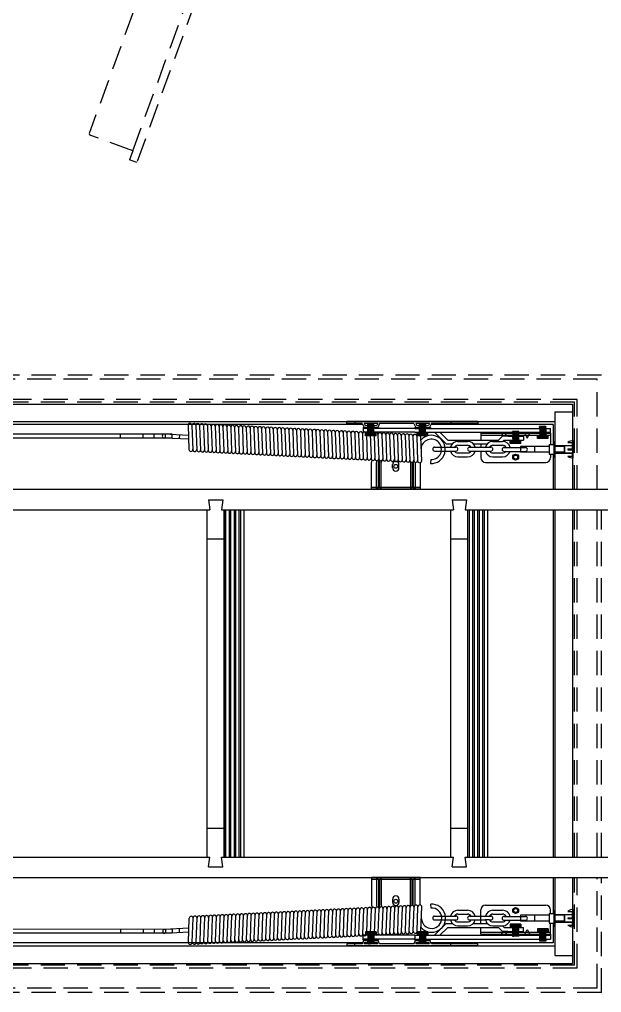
# Model space of a CAD drawing. Extents: x 216 to 4624, y 67 to 3629.
# Drawn here: x 3090 to 3690, y 674 to 1677 of the extents above; entities that cross this region are included whole.
import ezdxf

# ---------------------------------------------------------------- set-up
doc = ezdxf.new("R2010")
doc.units = 0
doc.header["$LTSCALE"] = 100
doc.header["$MEASUREMENT"] = 0
doc.linetypes.add('HIDDEN', pattern=[0.375, 0.25, -0.125])
doc.layers.get('0').update_dxf_attribs({"linetype": 'CONTINUOUS'})
doc.layers.add('SKJULT', color=7, linetype='HIDDEN')
pattern_1 = [(135, (5903.90907, -12933.20699), (-0.0883883476, -0.0883883476), [])]
pattern_2 = [(135, (5903.90907, -12833.20699), (-0.0883883476, -0.0883883476), [])]

msp = doc.modelspace()

# ---------------------------------------------------------------- hatches: boundary and pattern name
at = {"linetype": 'CONTINUOUS', "ltscale": 2}
h = msp.add_hatch(dxfattribs=at)
h.set_pattern_fill('ANSI31', angle=90, style=0)
h.set_pattern_definition(pattern_1)
h.paths.add_polyline_path([(3455.5, 1258.5), (3455.6, 1260.5), (3449.2, 1260.5), (3449.4, 1258.5), (3449.4, 1251.5), (3446.9, 1251.5), (3446.9, 1248), (3457.9, 1248), (3457.9, 1251.5), (3455.5, 1251.5)])
h.paths.add_polyline_path([(3502.6, 1251.5), (3500.2, 1251.5), (3500.2, 1248), (3511.2, 1248), (3511.2, 1251.5), (3508.7, 1251.5), (3508.7, 1258.5), (3508.9, 1260.5), (3502.5, 1260.5), (3502.6, 1258.5)])
h = msp.add_hatch(dxfattribs=at)
h.set_pattern_fill('ANSI31', angle=90, style=0)
h.set_pattern_definition(pattern_1)
h.paths.add_polyline_path([(3598.6, 1243.5), (3596.1, 1243.5), (3596.1, 1240), (3607.1, 1240), (3607.1, 1243.5), (3604.7, 1243.5), (3604.7, 1250.5), (3604.9, 1252.5), (3598.4, 1252.5), (3598.6, 1250.5)])
h.paths.add_polyline_path([(3626.5, 1248.5), (3624, 1248.5), (3624, 1245), (3635, 1245), (3635, 1248.5), (3632.6, 1248.5), (3632.6, 1255.5), (3632.8, 1257.5), (3626.3, 1257.5), (3626.5, 1255.5)])
h = msp.add_hatch(dxfattribs=at)
h.set_pattern_fill('ANSI31', angle=90, style=0)
h.set_pattern_definition(pattern_2)
h.paths.add_polyline_path([(3598.6, 734.5), (3598.4, 732.5), (3604.9, 732.5), (3604.7, 734.5), (3604.7, 741.5), (3607.1, 741.5), (3607.1, 745), (3596.1, 745), (3596.1, 741.5), (3598.6, 741.5)])
h.paths.add_polyline_path([(3632.6, 736.5), (3635, 736.5), (3635, 740), (3624, 740), (3624, 736.5), (3626.5, 736.5), (3626.5, 729.5), (3626.3, 727.5), (3632.8, 727.5), (3632.6, 729.5)])
h = msp.add_hatch(dxfattribs=at)
h.set_pattern_fill('ANSI31', angle=90, style=0)
h.set_pattern_definition(pattern_2)
h.paths.add_polyline_path([(3508.7, 733.5), (3511.2, 733.5), (3511.2, 737), (3500.2, 737), (3500.2, 733.5), (3502.6, 733.5), (3502.6, 726.5), (3502.5, 724.5), (3508.9, 724.5), (3508.7, 726.5)])
h.paths.add_polyline_path([(3449.4, 726.5), (3449.2, 724.5), (3455.6, 724.5), (3455.5, 726.5), (3455.5, 733.5), (3457.9, 733.5), (3457.9, 737), (3446.9, 737), (3446.9, 733.5), (3449.4, 733.5)])

# ---------------------------------------------------------------- linework, layer by layer
at = {"color": 7, "linetype": 'CONTINUOUS', "ltscale": 2}
for p, q in [((2485.1, 1280.5), (3660.1, 1280.5)), ((3660.1, 1280.5), (3660.1, 1192.8)), ((3642.1, 1272.5), (3660.1, 1272.5)), ((3642.1, 1272.5), (3642.1, 1192.8)), ((2503.1, 1262.5), (3642.1, 1262.5)), ((3435.7, 1262.5), (3435.7, 1260.5)), ((3534.7, 1262.5), (3534.7, 1260.5)), ((3606.6, 1237), (3606.6, 1231)), ((3621.1, 1237), (3621.1, 1231)), ((3642.1, 1241.9), (3642.1, 1225.9)), ((3570.3, 1232.2), (3574.6, 1232.2)), ((3642.1, 1171.8), (3642.1, 813.8)), ((3660.1, 1171.8), (3660.1, 813.8)), ((3642.1, 792.8), (3642.1, 712.5)), ((3660.1, 792.8), (3660.1, 704.5)), ((3606.6, 754), (3606.6, 748)), ((3621.1, 754), (3621.1, 748)), ((3642.1, 758.9), (3642.1, 742.9)), ((3574.6, 749.2), (3570.3, 749.2)), ((2503.1, 722.5), (3642.1, 722.5)), ((3435.7, 722.5), (3435.7, 724.5)), ((3534.7, 722.5), (3534.7, 724.5)), ((3642.1, 712.5), (3660.1, 712.5)), ((2485.1, 704.5), (3660.1, 704.5))]:
    msp.add_line(p, q, dxfattribs=at)
at = {"color": 7, "linetype": 'CONTINUOUS'}
for p, q in [((3443.9, 1259.5), (2506.1, 1259.5)), ((3263.9, 1258.8), (3264.9, 1233.8)), ((3267.9, 1258.6), (3268.9, 1233.6)), ((3271.9, 1258.4), (3272.9, 1233.4)), ((3275.9, 1258.2), (3276.9, 1233.2)), ((3279.9, 1258), (3280.8, 1233)), ((3283.9, 1257.8), (3284.8, 1232.8)), ((3287.9, 1257.6), (3288.8, 1232.6)), ((3291.9, 1257.4), (3292.8, 1232.4)), ((3295.9, 1257.2), (3296.8, 1232.2)), ((3299.9, 1257), (3300.8, 1232)), ((3303.9, 1256.8), (3304.8, 1231.8)), ((3307.9, 1256.6), (3308.8, 1231.6)), ((3311.9, 1256.4), (3312.8, 1231.4)), ((3315.9, 1256.2), (3316.8, 1231.2)), ((3319.9, 1256), (3320.8, 1231)), ((3323.9, 1255.8), (3324.8, 1230.9)), ((3327.9, 1255.6), (3328.8, 1230.7)), ((3331.8, 1255.4), (3332.8, 1230.5)), ((3335.8, 1255.2), (3336.8, 1230.3)), ((3339.8, 1255), (3340.8, 1230.1)), ((3343.8, 1254.8), (3344.8, 1229.9)), ((3347.8, 1254.6), (3348.8, 1229.7)), ((3351.8, 1254.4), (3352.8, 1229.5)), ((3355.8, 1254.2), (3356.8, 1229.3)), ((3359.8, 1254), (3360.8, 1229.1)), ((3363.8, 1253.8), (3364.7, 1228.9)), ((3367.8, 1253.6), (3368.7, 1228.7)), ((3371.8, 1253.4), (3372.7, 1228.5)), ((3375.8, 1253.2), (3376.7, 1228.3)), ((3379.8, 1253), (3380.7, 1228.1)), ((3383.8, 1252.8), (3384.7, 1227.9)), ((3427.7, 1260.5), (3427.7, 1262.5)), ((3562.7, 1262.5), (3427.7, 1262.5)), ((3443.4, 1260.5), (3427.7, 1260.5)), ((3443.4, 1260.5), (3445.4, 1256.5)), ((3444.4, 1256.5), (3449.4, 1256.5)), ((3444.4, 1256.5), (3444.4, 1255.5)), ((3444.4, 1255.5), (3444.4, 1251.5)), ((3449.4, 1255.5), (3444.4, 1255.5)), ((3445.4, 1260.5), (3446.4, 1258.5)), ((3459.4, 1260.5), (3445.4, 1260.5)), ((3446.4, 1258.5), (3449.4, 1258.5)), ((3449.4, 1258.5), (3449.2, 1260.5)), ((3449.2, 1256.5), (3449.2, 1255.5)), ((3449.4, 1251.5), (3449.4, 1258.5)), ((3449.4, 1258.5), (3449.4, 1256.5)), ((3455.5, 1258.5), (3455.6, 1260.5)), ((3455.5, 1251.5), (3455.5, 1258.5)), ((3455.5, 1258.5), (3455.5, 1256.5)), ((3455.5, 1258.5), (3458.4, 1258.5)), ((3455.5, 1256.5), (3460.4, 1256.5)), ((3497.7, 1255.5), (3455.5, 1255.5)), ((3455.7, 1256.5), (3455.7, 1255.5)), ((3459.4, 1260.5), (3458.4, 1258.5)), ((3461.4, 1260.5), (3459.4, 1256.5)), ((3460.4, 1256.5), (3460.4, 1255.5)), ((3496.7, 1260.5), (3461.4, 1260.5)), ((3496.7, 1260.5), (3498.7, 1256.5)), ((3497.7, 1256.5), (3502.6, 1256.5)), ((3497.7, 1256.5), (3497.7, 1255.5)), ((3497.7, 1255.5), (3502.6, 1255.5)), ((3498.7, 1260.5), (3499.7, 1258.5)), ((3512.7, 1260.5), (3498.7, 1260.5)), ((3499.7, 1258.5), (3502.6, 1258.5)), ((3502.4, 1256.5), (3502.4, 1255.5)), ((3502.6, 1258.5), (3502.5, 1260.5)), ((3502.6, 1251.5), (3502.6, 1258.5)), ((3502.6, 1258.5), (3502.6, 1256.5)), ((3508.7, 1258.5), (3508.9, 1260.5)), ((3508.7, 1251.5), (3508.7, 1258.5)), ((3508.7, 1258.5), (3508.7, 1256.5)), ((3508.7, 1258.5), (3511.7, 1258.5)), ((3508.7, 1256.5), (3513.7, 1256.5)), ((3508.7, 1255.5), (3513.7, 1255.5)), ((3508.9, 1256.5), (3508.9, 1255.5)), ((3512.7, 1260.5), (3511.7, 1258.5)), ((3514.7, 1260.5), (3512.7, 1256.5)), ((3513.7, 1256.5), (3513.7, 1255.5)), ((3513.7, 1255.5), (3626.6, 1255.5)), ((3640.1, 1259.5), (3514.2, 1259.5)), ((3562.7, 1260.5), (3514.7, 1260.5)), ((3562.7, 1262.5), (3562.7, 1260.5)), ((3632.8, 1257.5), (3626.3, 1257.5)), ((3626.5, 1255.5), (3626.3, 1257.5)), ((3626.5, 1255.5), (3626.5, 1248.5)), ((3632.6, 1255.5), (3632.8, 1257.5)), ((3632.6, 1255.5), (3632.6, 1248.5)), ((3632.7, 1255.5), (3637.6, 1255.5)), ((3637.6, 1250.5), (3637.6, 1255.5)), ((3640.1, 1259.5), (3640.1, 1239)), ((3247.7, 1249.5, 0.1), (3057.9, 1249.5, 0.1)), ((3247.7, 1245.5, 0.1), (3057.9, 1245.5, 0.1)), ((3194.3, 1245.5, 0.1), (3194.3, 1249.5, 0.1)), ((3217.8, 1245.5, 0.1), (3217.8, 1249.5, 0.1)), ((3229.1, 1245.5, 0.1), (3229.1, 1249.5, 0.1)), ((3264.5, 1244.3), (3239.3, 1245.6)), ((3264.3, 1248.3), (3239.5, 1249.6)), ((3240.8, 1245.5, 0.1), (3240.8, 1249.5, 0.1)), ((3247.7, 1245.5, 0.1), (3247.7, 1249.5, 0.1)), ((3255, 1248.8), (3254.8, 1244.8)), ((3387.8, 1252.7), (3388.7, 1227.7)), ((3391.8, 1252.5), (3392.7, 1227.5)), ((3395.8, 1252.3), (3396.7, 1227.3)), ((3399.8, 1252.1), (3400.7, 1227.1)), ((3403.8, 1251.9), (3404.7, 1226.9)), ((3407.8, 1251.7), (3408.7, 1226.7)), ((3411.7, 1251.5), (3412.7, 1226.5)), ((3415.7, 1251.3), (3416.7, 1226.3)), ((3419.7, 1251.1), (3420.7, 1226.1)), ((3423.7, 1250.9), (3424.7, 1225.9)), ((3427.7, 1250.7), (3428.7, 1225.7)), ((3431.7, 1250.5), (3432.7, 1225.5)), ((3435.7, 1250.3), (3436.7, 1225.3)), ((3439.7, 1250.1), (3440.7, 1225.1)), ((3443.7, 1249.9), (3444.6, 1224.9)), ((3449.4, 1251.5), (3444.4, 1251.5)), ((3446.9, 1248), (3446.9, 1251.5)), ((3457.9, 1248), (3446.9, 1248)), ((3447.7, 1249.7), (3448.6, 1224.7)), ((3451.7, 1249.5), (3452.6, 1224.5)), ((3497.7, 1251.5), (3455.5, 1251.5)), ((3455.7, 1249.3), (3456.6, 1224.3)), ((3457.9, 1248), (3457.9, 1251.5)), ((3459.7, 1249.1), (3460.6, 1224.1)), ((3463.7, 1248.9), (3464.6, 1223.9)), ((3467.7, 1248.7), (3468.6, 1223.7)), ((3471.7, 1248.5), (3472.6, 1223.5)), ((3475.7, 1248.3), (3476.6, 1223.3)), ((3479.7, 1248.1), (3480.6, 1223.1)), ((3483.7, 1247.9), (3484.6, 1222.9)), ((3487.7, 1247.7), (3488.6, 1222.7)), ((3491.6, 1247.5), (3492.6, 1222.5)), ((3495.6, 1247.3), (3496.6, 1222.3)), ((3497.7, 1251.5), (3502.6, 1251.5)), ((3499.6, 1247.1), (3500.6, 1222.1)), ((3500.2, 1248), (3500.2, 1251.5)), ((3511.2, 1248), (3500.2, 1248)), ((3503.6, 1247), (3504.6, 1221.9)), ((3508.7, 1251.5), (3598.5, 1251.5)), ((3511.2, 1248), (3511.2, 1251.5)), ((3530, 1239.5), (3518, 1251.5)), ((3531.6, 1243.5), (3523.6, 1251.5)), ((3531.6, 1243.5), (3584, 1243.5)), ((3565.6, 1250.5), (3598.6, 1250.5)), ((3565.6, 1250.5), (3565.6, 1243.5)), ((3565.6, 1248.5), (3598.6, 1248.5)), ((3588, 1247.5), (3584, 1243.5)), ((3587.1, 1250.5), (3588.6, 1247.5)), ((3593.6, 1247.5), (3588, 1247.5)), ((3589.6, 1243.5), (3588.3, 1242.2)), ((3589.6, 1243.5), (3598.6, 1243.5)), ((3590.6, 1247.5), (3592.1, 1250.5)), ((3593.6, 1248.5), (3593.6, 1247.5)), ((3593.6, 1247.5), (3598.6, 1247.5)), ((3596.1, 1240), (3596.1, 1243.5)), ((3604.9, 1252.5), (3598.4, 1252.5)), ((3598.6, 1250.5), (3598.4, 1252.5)), ((3598.4, 1248.5), (3598.4, 1247.5)), ((3598.6, 1250.5), (3598.6, 1243.5)), ((3598.6, 1245), (3598.6, 1247)), ((3604.7, 1250.5), (3604.9, 1252.5)), ((3604.7, 1250.5), (3604.7, 1243.5)), ((3604.7, 1250.5), (3626.6, 1250.5)), ((3604.7, 1248.5), (3626.6, 1248.5)), ((3604.7, 1247.5), (3609.6, 1247.5)), ((3604.7, 1245), (3604.7, 1247)), ((3604.7, 1243.5), (3609.6, 1243.5)), ((3604.8, 1251.5), (3626.6, 1251.5)), ((3604.9, 1248.5), (3604.9, 1247.5)), ((3607.1, 1240), (3607.1, 1243.5)), ((3609.6, 1248.5), (3609.6, 1247.5)), ((3609.6, 1247.5), (3609.6, 1243.5)), ((3611.1, 1250.5), (3613.6, 1245.5)), ((3613.6, 1245.5), (3616.1, 1250.5)), ((3621.6, 1250.5), (3621.6, 1251.5)), ((3621.6, 1250.5), (3626.6, 1250.5)), ((3624, 1245), (3624, 1248.5)), ((3635, 1245), (3624, 1245)), ((3626.4, 1250.5), (3626.4, 1251.5)), ((3632.7, 1251.5), (3637.6, 1251.5)), ((3632.7, 1250.5), (3637.6, 1250.5)), ((3632.7, 1250.5), (3637.6, 1250.5)), ((3632.7, 1248.5), (3637.6, 1248.5)), ((3632.9, 1250.5), (3632.9, 1251.5)), ((3635, 1245), (3635, 1248.5)), ((3637.6, 1250.5), (3637.6, 1239)), ((3660.9, 1225), (3660.9, 1243)), ((3518.1, 1236.2), (3540.1, 1236.2)), ((3530, 1239.5), (3536.1, 1239.5)), ((3542.1, 1242.2), (3552.1, 1242.2)), ((3542.1, 1238.2), (3552.1, 1238.2)), ((3554.1, 1236.2), (3576.1, 1236.2)), ((3558, 1239.5), (3572.1, 1239.5)), ((3565.6, 1239.5), (3565.6, 1236.2)), ((3578.1, 1242.2), (3588.1, 1242.2)), ((3578.1, 1238.2), (3588.1, 1238.2)), ((3589.7, 1235.9), (3611.7, 1235.9)), ((3607.1, 1240), (3596.1, 1240)), ((3636.1, 1237), (3606.6, 1237)), ((3636.1, 1239), (3636.1, 1229)), ((3636.1, 1239), (3641.1, 1239)), ((3636.1, 1237), (3636.1, 1231)), ((3641.1, 1241.9), (3641.1, 1225.9)), ((3641.1, 1241.9), (3642.1, 1241.9)), ((3651.9, 1237), (3641.1, 1237)), ((3642.1, 1238), (3660.1, 1238)), ((3651.9, 1237.8), (3659.7, 1237.8)), ((3651.9, 1230.3), (3651.9, 1237.8)), ((3651.9, 1237.8), (3651.9, 1230.3)), ((3655.4, 1241.1), (3660.9, 1241.1)), ((3655.4, 1234.4), (3655.4, 1233.6)), ((3655.4, 1234.4), (3659.7, 1234.4)), ((3655.4, 1233.6), (3659.7, 1233.6)), ((3660.1, 1234.8), (3660.1, 1241.1)), ((3660.1, 1233.7), (3660.1, 1226.9)), ((3514.1, 1223.4), (3513.9, 1219.4)), ((3518.1, 1232.2), (3540.1, 1232.2)), ((3542.1, 1230.2), (3552.1, 1230.2)), ((3542.1, 1226.2), (3552.1, 1226.2)), ((3554.1, 1232.2), (3570.3, 1232.2)), ((3565.6, 1232.2), (3565.6, 1225.5)), ((3574.6, 1232.2), (3576.1, 1232.2)), ((3578.1, 1230.2), (3588.1, 1230.2)), ((3578.1, 1226.2), (3588.1, 1226.2)), ((3589.7, 1231.9), (3611.7, 1231.9)), ((3636.1, 1231), (3606.6, 1231)), ((3636.1, 1229), (3641.1, 1229)), ((3637.6, 1229), (3637.6, 1225.5)), ((3640.1, 1229), (3640.1, 1192.8)), ((3651.9, 1231), (3641.1, 1231)), ((3641.1, 1225.9), (3642.1, 1225.9)), ((3642.1, 1230), (3660.1, 1230)), ((3651.9, 1230.3), (3659.7, 1230.3)), ((3655.4, 1226.9), (3660.9, 1226.9)), ((3660.1, 1226.9), (3660.1, 1229.9)), ((3453.1, 1192.8), (3453.1, 1220.3)), ((3458.1, 1192.8), (3458.1, 1220.3)), ((3460.1, 1194.8), (3460.1, 1220.3)), ((3461.1, 1194.8), (3461.1, 1220.3)), ((3463.1, 1192.8), (3463.1, 1220.3)), ((3474.8, 1214.8), (3474.8, 1218.3)), ((3481.3, 1214.8), (3481.3, 1218.3)), ((3493.1, 1220.3), (3493.1, 1192.8)), ((3495.1, 1220.3), (3495.1, 1194.8)), ((3496.1, 1220.3), (3496.1, 1194.8)), ((3498.1, 1220.3), (3498.1, 1192.8)), ((3503.1, 1220.2), (3503.1, 1192.8)), ((3570.6, 1220.5), (3632.6, 1220.5)), ((2725.2, 1192.8), (4623, 1192.8)), ((3503.1, 1194.8), (3453.1, 1194.8)), ((3503.1, 1192.8), (3453.1, 1192.8)), ((3460.1, 1194.8), (3458.1, 1192.8)), ((3463.1, 1192.8), (3461.1, 1194.8)), ((3495.1, 1194.8), (3493.1, 1192.8)), ((3498.1, 1192.8), (3496.1, 1194.8)), ((3285.1, 1181.8), (3299.8, 1181.8)), ((3285.1, 1181.8), (3286.5, 1171.8)), ((3299.8, 1181.8), (3298.5, 1171.8)), ((3536.1, 1181.8), (3537.5, 1171.8)), ((3536.1, 1181.8), (3550.8, 1181.8)), ((3550.8, 1181.8), (3549.5, 1171.8)), ((3047.5, 1171.8), (3286.5, 1171.8)), ((3283.7, 1011.6), (3283.7, 1171.8)), ((3298.5, 1171.8), (3537.5, 1171.8)), ((3301.2, 1011.6), (3301.2, 1171.8)), ((3301.4, 1011.6), (3301.4, 1171.8)), ((3303, 1011.6), (3303, 1171.8)), ((3306.6, 1011.6), (3306.6, 1171.8)), ((3308.2, 1011.6), (3308.2, 1171.8)), ((3311.7, 1011.6), (3311.7, 1171.8)), ((3313.3, 1011.6), (3313.3, 1171.8)), ((3316.8, 1011.6), (3316.8, 1171.8)), ((3318.4, 1011.6), (3318.4, 1171.8)), ((3321.8, 1011.6), (3321.8, 1171.8)), ((3534.7, 1011.6), (3534.7, 1171.8)), ((3549.5, 1171.8), (3788.5, 1171.8)), ((3552.2, 1011.6), (3552.2, 1171.8)), ((3552.4, 1011.6), (3552.4, 1171.8)), ((3554, 1011.6), (3554, 1171.8)), ((3557.6, 1011.6), (3557.6, 1171.8)), ((3559.2, 1011.6), (3559.2, 1171.8)), ((3562.7, 1011.6), (3562.7, 1171.8)), ((3564.3, 1011.6), (3564.3, 1171.8)), ((3567.8, 1011.6), (3567.8, 1171.8)), ((3569.4, 1011.6), (3569.4, 1171.8)), ((3572.8, 1011.6), (3572.8, 1171.8)), ((3640.1, 1171.8), (3640.1, 813.8)), ((3283.7, 1141.8), (3301.2, 1141.8)), ((3534.7, 1141.8), (3552.2, 1141.8)), ((3283.7, 813.8), (3283.7, 1011.6)), ((3301.2, 813.8), (3301.2, 1011.6)), ((3301.4, 813.8), (3301.4, 1011.6)), ((3303, 813.8), (3303, 1011.6)), ((3306.6, 813.8), (3306.6, 1011.6)), ((3308.2, 813.8), (3308.2, 1011.6)), ((3311.7, 813.8), (3311.7, 1011.6)), ((3313.3, 813.8), (3313.3, 1011.6)), ((3316.8, 813.8), (3316.8, 1011.6)), ((3318.4, 813.8), (3318.4, 1011.6)), ((3321.8, 813.8), (3321.8, 1011.6)), ((3534.7, 813.8), (3534.7, 1011.6)), ((3552.2, 813.8), (3552.2, 1011.6)), ((3552.4, 813.8), (3552.4, 1011.6)), ((3554, 813.8), (3554, 1011.6)), ((3557.6, 813.8), (3557.6, 1011.6)), ((3559.2, 813.8), (3559.2, 1011.6)), ((3562.7, 813.8), (3562.7, 1011.6)), ((3564.3, 813.8), (3564.3, 1011.6)), ((3567.8, 813.8), (3567.8, 1011.6)), ((3569.4, 813.8), (3569.4, 1011.6)), ((3572.8, 813.8), (3572.8, 1011.6)), ((3283.7, 843.8), (3301.2, 843.8)), ((3534.7, 843.8), (3552.2, 843.8)), ((3047.5, 813.8), (3286.5, 813.8)), ((3285.1, 803.8), (3286.5, 813.8)), ((3299.8, 803.8), (3298.5, 813.8)), ((3298.5, 813.8), (3537.5, 813.8)), ((3536.1, 803.8), (3537.5, 813.8)), ((3550.8, 803.8), (3549.5, 813.8)), ((3549.5, 813.8), (3788.5, 813.8)), ((3285.1, 803.8), (3299.8, 803.8)), ((3536.1, 803.8), (3550.8, 803.8)), ((2725.2, 792.8), (4623, 792.8)), ((3453.1, 792.8), (3453.1, 765.3)), ((3503.1, 792.8), (3453.1, 792.8)), ((3460.1, 790.8), (3458.1, 792.8)), ((3458.1, 792.8), (3458.1, 765.3)), ((3463.1, 792.8), (3461.1, 790.8)), ((3463.1, 792.8), (3463.1, 765.3)), ((3495.1, 790.8), (3493.1, 792.8)), ((3493.1, 765.3), (3493.1, 792.8)), ((3498.1, 792.8), (3496.1, 790.8)), ((3498.1, 765.3), (3498.1, 792.8)), ((3503.1, 765.3), (3503.1, 792.8)), ((3640.1, 792.8), (3640.1, 756)), ((3503.1, 790.8), (3453.1, 790.8)), ((3460.1, 790.8), (3460.1, 765.3)), ((3461.1, 790.8), (3461.1, 765.3)), ((3495.1, 765.3), (3495.1, 790.8)), ((3496.1, 765.3), (3496.1, 790.8)), ((3474.8, 770.8), (3474.8, 767.3)), ((3480, 736.8), (3481, 761.8)), ((3481.3, 770.8), (3481.3, 767.3)), ((3484, 737), (3485, 762)), ((3488, 737.2), (3488.9, 762.2)), ((3492, 737.4), (3492.9, 762.4)), ((3496, 737.6), (3496.9, 762.6)), ((3500, 737.8), (3500.9, 762.8)), ((3504, 737.9), (3504.9, 763)), ((3514.4, 761.4), (3514.2, 765.4)), ((3570.6, 764.5), (3632.6, 764.5)), ((3280.3, 726.9), (3281.2, 751.8)), ((3284.3, 727.1), (3285.2, 752)), ((3288.3, 727.3), (3289.2, 752.2)), ((3292.2, 727.4), (3293.2, 752.4)), ((3296.2, 727.6), (3297.2, 752.6)), ((3300.2, 727.8), (3301.2, 752.8)), ((3304.2, 728), (3305.2, 753)), ((3308.2, 728.2), (3309.2, 753.2)), ((3312.2, 728.4), (3313.2, 753.4)), ((3316.2, 728.6), (3317.2, 753.6)), ((3320.2, 728.8), (3321.2, 753.8)), ((3324.2, 729), (3325.1, 754)), ((3328.2, 729.2), (3329.1, 754.2)), ((3332.2, 729.4), (3333.1, 754.4)), ((3336.2, 729.6), (3337.1, 754.6)), ((3340.2, 729.8), (3341.1, 754.8)), ((3344.2, 730), (3345.1, 755)), ((3348.2, 730.2), (3349.1, 755.2)), ((3352.2, 730.4), (3353.1, 755.4)), ((3356.2, 730.6), (3357.1, 755.6)), ((3360.2, 730.8), (3361.1, 755.8)), ((3364.2, 731), (3365.1, 756)), ((3368.2, 731.2), (3369.1, 756.2)), ((3372.2, 731.4), (3373.1, 756.4)), ((3376.1, 731.6), (3377.1, 756.6)), ((3380.1, 731.8), (3381.1, 756.8)), ((3384.1, 732), (3385.1, 757)), ((3388.1, 732.2), (3389.1, 757.2)), ((3392.1, 732.4), (3393.1, 757.4)), ((3396.1, 732.6), (3397.1, 757.6)), ((3400.1, 732.8), (3401.1, 757.8)), ((3404.1, 733), (3405, 758)), ((3408.1, 733.2), (3409, 758.2)), ((3412.1, 733.4), (3413, 758.4)), ((3416.1, 733.6), (3417, 758.6)), ((3420.1, 733.8), (3421, 758.8)), ((3424.1, 734), (3425, 759)), ((3428.1, 734.2), (3429, 759.2)), ((3432.1, 734.4), (3433, 759.4)), ((3436.1, 734.6), (3437, 759.6)), ((3440.1, 734.8), (3441, 759.8)), ((3444.1, 735), (3445, 760)), ((3448.1, 735.2), (3449, 760.2)), ((3452.1, 735.4), (3453, 760.4)), ((3456, 735.6), (3457, 760.6)), ((3460, 735.8), (3461, 760.8)), ((3464, 736), (3465, 761)), ((3468, 736.2), (3469, 761.2)), ((3472, 736.4), (3473, 761.4)), ((3476, 736.6), (3477, 761.6)), ((3518.1, 753.2), (3540.1, 753.2)), ((3542.1, 759.2), (3552.1, 759.2)), ((3542.1, 755.2), (3552.1, 755.2)), ((3554.1, 753.2), (3576.1, 753.2)), ((3565.6, 745.5), (3565.6, 759.5)), ((3578.1, 759.2), (3588.1, 759.2)), ((3578.1, 755.2), (3588.1, 755.2)), ((3589.7, 752.9), (3611.7, 752.9)), ((3636.1, 754), (3606.6, 754)), ((3636.1, 756), (3636.1, 746)), ((3636.1, 756), (3641.1, 756)), ((3636.1, 754), (3636.1, 748)), ((3637.6, 756), (3637.6, 759.5)), ((3641.1, 758.9), (3641.1, 742.9)), ((3641.1, 758.9), (3642.1, 758.9)), ((3651.9, 754), (3641.1, 754)), ((3642.1, 755), (3660.1, 755)), ((3651.9, 754.8), (3659.7, 754.8)), ((3651.9, 747.3), (3651.9, 754.8)), ((3651.9, 754.8), (3651.9, 747.3)), ((3655.4, 758.1), (3660.9, 758.1)), ((3660.1, 751.8), (3660.1, 758.1)), ((3660.9, 742), (3660.9, 760)), ((3264.3, 726.1), (3265.2, 751)), ((3268.3, 726.3), (3269.2, 751.2)), ((3272.3, 726.5), (3273.2, 751.4)), ((3276.3, 726.7), (3277.2, 751.6)), ((3530, 745.5), (3518, 733.5)), ((3518.1, 749.2), (3540.1, 749.2)), ((3530, 745.5), (3536.4, 745.5)), ((3542.1, 747.2), (3552.1, 747.2)), ((3542.1, 743.2), (3552.1, 743.2)), ((3554.1, 749.2), (3570.3, 749.2)), ((3557.7, 745.5), (3572.4, 745.5)), ((3574.6, 749.2), (3576.1, 749.2)), ((3578.1, 747.2), (3588.1, 747.2)), ((3578.1, 743.2), (3588.1, 743.2)), ((3589.6, 741.5), (3588, 743.2)), ((3589.7, 748.9), (3611.7, 748.9)), ((3596.1, 745), (3596.1, 741.5)), ((3607.1, 745), (3596.1, 745)), ((3636.1, 748), (3606.6, 748)), ((3607.1, 745), (3607.1, 741.5)), ((3636.1, 746), (3641.1, 746)), ((3637.6, 734.5), (3637.6, 746)), ((3640.1, 746), (3640.1, 725.5)), ((3651.9, 748), (3641.1, 748)), ((3641.1, 742.9), (3642.1, 742.9)), ((3642.1, 747), (3660.1, 747)), ((3651.9, 747.3), (3659.7, 747.3)), ((3655.4, 751.4), (3655.4, 750.6)), ((3655.4, 751.4), (3659.7, 751.4)), ((3655.4, 750.6), (3659.7, 750.6)), ((3655.4, 743.9), (3660.9, 743.9)), ((3660.1, 750.7), (3660.1, 743.9)), ((3660.1, 743.9), (3660.1, 746.9)), ((3247.7, 739.5, 0.1), (3057.9, 739.6, -8.4)), ((3247.7, 735.5, 0.1), (3057.9, 735.6, -8.4)), ((3194.3, 739.5, 0.1), (3194.3, 735.5, 0.1)), ((3217.8, 739.5, 0.1), (3217.8, 735.5, 0.1)), ((3229.1, 739.5, 0.1), (3229.1, 735.5, 0.1)), ((3264.8, 740.6), (3239.7, 739.3)), ((3264.7, 736.5), (3239.9, 735.3)), ((3240.8, 739.5, 0.1), (3240.8, 735.5, 0.1)), ((3247.7, 739.5, 0.1), (3247.7, 735.5, 0.1)), ((3255.3, 736.1), (3255.1, 740.1)), ((3449.4, 733.5), (3444.4, 733.5)), ((3444.4, 729.5), (3444.4, 733.5)), ((3446.9, 737), (3446.9, 733.5)), ((3457.9, 737), (3446.9, 737)), ((3449.4, 733.5), (3449.4, 726.5)), ((3455.5, 733.5), (3455.5, 726.5)), ((3497.7, 733.5), (3455.5, 733.5)), ((3457.9, 737), (3457.9, 733.5)), ((3497.7, 733.5), (3497.7, 729.5)), ((3497.7, 733.5), (3502.6, 733.5)), ((3511.2, 737), (3500.2, 737)), ((3500.2, 737), (3500.2, 733.5)), ((3502.6, 733.5), (3502.6, 726.5)), ((3508.7, 733.5), (3508.7, 726.5)), ((3508.7, 733.5), (3598.5, 733.5)), ((3511.2, 737), (3511.2, 733.5)), ((3531.6, 741.5), (3523.6, 733.5)), ((3531.6, 741.5), (3584, 741.5)), ((3565.6, 734.5), (3565.6, 741.5)), ((3565.6, 736.5), (3598.6, 736.5)), ((3565.6, 734.5), (3598.6, 734.5)), ((3588, 737.5), (3584, 741.5)), ((3587.1, 734.5), (3588.6, 737.5)), ((3593.6, 737.5), (3588, 737.5)), ((3589.6, 741.5), (3598.6, 741.5)), ((3590.6, 737.5), (3592.1, 734.5)), ((3593.6, 737.5), (3598.6, 737.5)), ((3593.6, 736.5), (3593.6, 737.5)), ((3598.4, 736.5), (3598.4, 737.5)), ((3598.6, 734.5), (3598.4, 732.5)), ((3604.9, 732.5), (3598.4, 732.5)), ((3598.6, 734.5), (3598.6, 741.5)), ((3598.6, 740), (3598.6, 738)), ((3598.6, 734.5), (3598.6, 736.5)), ((3604.7, 734.5), (3604.7, 741.5)), ((3604.7, 741.5), (3609.6, 741.5)), ((3604.7, 740), (3604.7, 738)), ((3604.7, 737.5), (3609.6, 737.5)), ((3604.7, 736.5), (3626.6, 736.5)), ((3604.7, 734.5), (3604.7, 736.5)), ((3604.7, 734.5), (3604.9, 732.5)), ((3604.7, 734.5), (3626.6, 734.5)), ((3604.8, 733.5), (3626.6, 733.5)), ((3604.9, 736.5), (3604.9, 737.5)), ((3609.6, 737.5), (3609.6, 741.5)), ((3609.6, 736.5), (3609.6, 737.5)), ((3611.1, 734.5), (3613.6, 739.5)), ((3613.6, 739.5), (3616.1, 734.5)), ((3621.6, 734.5), (3621.6, 733.5)), ((3621.6, 734.5), (3626.6, 734.5)), ((3635, 740), (3624, 740)), ((3624, 740), (3624, 736.5)), ((3626.4, 734.5), (3626.4, 733.5)), ((3626.5, 729.5), (3626.5, 736.5)), ((3632.6, 729.5), (3632.6, 736.5)), ((3632.7, 736.5), (3637.6, 736.5)), ((3632.7, 734.5), (3637.6, 734.5)), ((3632.7, 734.5), (3637.6, 734.5)), ((3632.7, 733.5), (3637.6, 733.5)), ((3632.9, 734.5), (3632.9, 733.5)), ((3635, 740), (3635, 736.5)), ((3637.6, 734.5), (3637.6, 729.5)), ((3443.9, 725.5), (2506.1, 725.5)), ((3443.4, 724.5), (3427.7, 724.5)), ((3427.7, 724.5), (3427.7, 722.5)), ((3562.7, 722.5), (3427.7, 722.5)), ((3443.4, 724.5), (3445.4, 728.5)), ((3449.4, 729.5), (3444.4, 729.5)), ((3444.4, 728.5), (3444.4, 729.5)), ((3444.4, 728.5), (3449.4, 728.5)), ((3445.4, 724.5), (3446.4, 726.5)), ((3449.2, 724.5), (3445.4, 724.5)), ((3446.4, 726.5), (3449.4, 726.5)), ((3449.2, 728.5), (3449.2, 729.5)), ((3449.4, 726.5), (3449.2, 724.5)), ((3455.6, 724.5), (3449.2, 724.5)), ((3449.4, 726.5), (3449.4, 728.5)), ((3497.7, 729.5), (3455.5, 729.5)), ((3455.5, 728.5), (3460.4, 728.5)), ((3455.5, 726.5), (3455.5, 728.5)), ((3455.5, 726.5), (3458.4, 726.5)), ((3455.5, 726.5), (3455.6, 724.5)), ((3459.4, 724.5), (3455.6, 724.5)), ((3455.7, 728.5), (3455.7, 729.5)), ((3459.4, 724.5), (3458.4, 726.5)), ((3461.4, 724.5), (3459.4, 728.5)), ((3460.4, 728.5), (3460.4, 729.5)), ((3496.7, 724.5), (3461.4, 724.5)), ((3496.7, 724.5), (3498.7, 728.5)), ((3497.7, 729.5), (3502.6, 729.5)), ((3497.7, 728.5), (3497.7, 729.5)), ((3497.7, 728.5), (3502.6, 728.5)), ((3498.7, 724.5), (3499.7, 726.5)), ((3512.7, 724.5), (3498.7, 724.5)), ((3499.7, 726.5), (3502.6, 726.5)), ((3502.4, 728.5), (3502.4, 729.5)), ((3502.6, 726.5), (3502.5, 724.5)), ((3502.6, 726.5), (3502.6, 728.5)), ((3508.7, 729.5), (3513.7, 729.5)), ((3508.7, 728.5), (3513.7, 728.5)), ((3508.7, 726.5), (3508.7, 728.5)), ((3508.7, 726.5), (3508.9, 724.5)), ((3508.7, 726.5), (3511.7, 726.5)), ((3508.9, 728.5), (3508.9, 729.5)), ((3512.7, 724.5), (3511.7, 726.5)), ((3514.7, 724.5), (3512.7, 728.5)), ((3513.7, 729.5), (3626.6, 729.5)), ((3513.7, 728.5), (3513.7, 729.5)), ((3640.1, 725.5), (3514.2, 725.5)), ((3562.7, 724.5), (3514.7, 724.5)), ((3562.7, 722.5), (3562.7, 724.5)), ((3626.5, 729.5), (3626.3, 727.5)), ((3632.8, 727.5), (3626.3, 727.5)), ((3632.6, 729.5), (3632.8, 727.5)), ((3632.7, 729.5), (3637.6, 729.5))]:
    msp.add_line(p, q, dxfattribs=at)
at = {"color": 7, "linetype": 'HIDDEN'}
for p, q in [((3662.1, 702.5), (3662.1, 792.8)), ((3665, 699.6), (3665, 792.8)), ((3685.7, 678.9), (3685.7, 792.8)), ((3690.1, 674.5), (3690.1, 792.8)), ((3662.1, 702.5), (2483.1, 702.5)), ((3665, 699.6), (2480.2, 699.6)), ((3690.1, 674.5), (2455.1, 674.5)), ((3685.7, 678.9), (2459.5, 678.9))]:
    msp.add_line(p, q, dxfattribs=at)
at = {"color": 7, "linetype": 'CONTINUOUS'}
for centre, radius in [((3601.6, 1226), 3.05), ((3601.6, 1226), 2), ((3478.1, 1216.5), 2), ((3478.1, 768.5), 2), ((3601.6, 759), 3.05), ((3601.6, 759), 2)]:
    msp.add_circle(centre, radius, dxfattribs=at)
for centre, radius, start, end in [((3265.9, 1258.9), 2, 2.15, 182.15), ((3269.9, 1258.7), 2, 2.15, 182.15), ((3273.9, 1258.5), 2, 2.15, 182.15), ((3277.9, 1258.3), 2, 2.15, 182.15), ((3281.9, 1258.1), 2, 2.15, 182.15), ((3285.9, 1257.9), 2, 2.15, 182.15), ((3289.9, 1257.7), 2, 2.15, 182.15), ((3293.9, 1257.5), 2, 2.15, 182.15), ((3297.9, 1257.3), 2, 2.15, 182.15), ((3301.9, 1257.1), 2, 2.15, 182.15), ((3305.9, 1256.9), 2, 2.15, 182.15), ((3309.9, 1256.7), 2, 2.15, 182.15), ((3313.9, 1256.5), 2, 2.15, 182.15), ((3317.9, 1256.3), 2, 2.15, 182.15), ((3321.9, 1256.1), 2, 2.15, 182.15), ((3325.9, 1255.9), 2, 2.15, 182.15), ((3329.9, 1255.7), 2, 2.15, 182.15), ((3333.8, 1255.5), 2, 2.15, 182.15), ((3337.8, 1255.3), 2, 2.15, 182.15), ((3341.8, 1255.1), 2, 2.15, 182.15), ((3345.8, 1254.9), 2, 2.15, 182.15), ((3349.8, 1254.7), 2, 2.15, 182.15), ((3353.8, 1254.5), 2, 2.15, 182.15), ((3357.8, 1254.3), 2, 2.15, 182.15), ((3361.8, 1254.1), 2, 2.15, 182.15), ((3365.8, 1253.9), 2, 2.15, 182.15), ((3369.8, 1253.7), 2, 2.15, 182.15), ((3373.8, 1253.5), 2, 2.15, 182.15), ((3377.8, 1253.3), 2, 2.15, 182.15), ((3381.8, 1253.1), 2, 2.15, 182.15), ((3385.8, 1252.9), 2, 2.15, 182.15), ((3389.8, 1252.7), 2, 2.15, 182.15), ((3393.8, 1252.5), 2, 2.15, 182.15), ((3397.8, 1252.3), 2, 2.15, 182.15), ((3401.8, 1252.1), 2, 2.15, 182.15), ((3405.8, 1251.9), 2, 2.15, 182.15), ((3409.8, 1251.7), 2, 2.15, 182.15), ((3413.7, 1251.5), 2, 2.15, 182.15), ((3417.7, 1251.3), 2, 2.15, 182.15), ((3421.7, 1251.1), 2, 2.15, 182.15), ((3425.7, 1250.9), 2, 2.15, 182.15), ((3239.4, 1247.6), 2, 87.15, 267.15), ((3429.7, 1250.7), 2, 2.15, 182.15), ((3433.7, 1250.5), 2, 2.15, 182.15), ((3437.7, 1250.3), 2, 2.15, 182.15), ((3441.7, 1250.1), 2, 2.15, 182.15), ((3445.7, 1249.9), 2, 2.15, 182.15), ((3449.7, 1249.7), 2, 2.15, 182.15), ((3453.7, 1249.5), 2, 2.15, 182.15), ((3457.7, 1249.3), 2, 2.15, 182.15), ((3461.7, 1249.1), 2, 2.15, 182.15), ((3465.7, 1248.9), 2, 2.15, 182.15), ((3469.7, 1248.7), 2, 2.15, 182.15), ((3473.7, 1248.5), 2, 2.15, 182.15), ((3477.7, 1248.3), 2, 2.15, 182.15), ((3481.7, 1248.2), 2, 2.15, 182.15), ((3485.7, 1248), 2, 2.15, 182.15), ((3489.7, 1247.8), 2, 2.15, 182.15), ((3493.6, 1247.6), 2, 2.15, 182.15), ((3497.6, 1247.4), 2, 2.15, 182.15), ((3501.6, 1247.2), 2, 355.0767, 182.15), ((3514.6, 1233.9), 14.5, 267.15, 138.3187), ((3514.6, 1233.9), 10.5, 267.15, 177.15), ((3660.9, 1234), 9, 90, 127.6699), ((3266.9, 1233.9), 2, 182.15, 2.15), ((3270.9, 1233.7), 2, 182.15, 2.15), ((3274.9, 1233.5), 2, 182.15, 2.15), ((3278.9, 1233.3), 2, 182.15, 2.15), ((3282.8, 1233.1), 2, 182.15, 2.15), ((3286.8, 1232.9), 2, 182.15, 2.15), ((3518.1, 1234.2), 2, 90, 270), ((3542.1, 1234.2), 8, 90, 165.5225), ((3542.1, 1234.2), 4, 90, 150), ((3540.1, 1234.2), 2, 270, 90), ((3552.1, 1234.2), 8, 14.4775, 90), ((3552.1, 1234.2), 4, 30, 90), ((3554.1, 1234.2), 2, 90, 270), ((3578.1, 1234.2), 8, 90, 165.5225), ((3578.1, 1234.2), 4, 90, 150), ((3576.1, 1234.2), 2, 270, 90), ((3589.7, 1233.9), 2, 90, 270), ((3588.1, 1234.2), 8, 12.6068, 90), ((3588.1, 1234.2), 4, 25.882, 90), ((3611.7, 1233.9), 2, 270, 90), ((3659.7, 1238.2), 0.4, 270, 0), ((3659.7, 1234.8), 0.4, 270, 0), ((3659.7, 1234.8), 1.2, 270, 0), ((3290.8, 1232.7), 2, 182.15, 2.15), ((3294.8, 1232.5), 2, 182.15, 2.15), ((3298.8, 1232.3), 2, 182.15, 2.15), ((3302.8, 1232.1), 2, 182.15, 2.15), ((3306.8, 1231.9), 2, 182.15, 2.15), ((3310.8, 1231.7), 2, 182.15, 2.15), ((3314.8, 1231.5), 2, 182.15, 2.15), ((3318.8, 1231.3), 2, 182.15, 2.15), ((3322.8, 1231.1), 2, 182.15, 2.15), ((3326.8, 1230.9), 2, 182.15, 2.15), ((3330.8, 1230.7), 2, 182.15, 2.15), ((3334.8, 1230.5), 2, 182.15, 2.15), ((3338.8, 1230.3), 2, 182.15, 2.15), ((3342.8, 1230.1), 2, 182.15, 2.15), ((3346.8, 1229.9), 2, 182.15, 2.15), ((3350.8, 1229.7), 2, 182.15, 2.15), ((3354.8, 1229.5), 2, 182.15, 2.15), ((3358.8, 1229.3), 2, 182.15, 2.15), ((3362.7, 1229.1), 2, 182.15, 2.15), ((3366.7, 1228.9), 2, 182.15, 2.15), ((3370.7, 1228.7), 2, 182.15, 2.15), ((3374.7, 1228.5), 2, 182.15, 2.15), ((3378.7, 1228.3), 2, 182.15, 2.15), ((3382.7, 1228.1), 2, 182.15, 2.15), ((3386.7, 1227.9), 2, 182.15, 2.15), ((3390.7, 1227.7), 2, 182.15, 2.15), ((3394.7, 1227.5), 2, 182.15, 2.15), ((3398.7, 1227.3), 2, 182.15, 2.15), ((3402.7, 1227.1), 2, 182.15, 2.15), ((3406.7, 1226.9), 2, 182.15, 2.15), ((3410.7, 1226.7), 2, 182.15, 2.15), ((3414.7, 1226.5), 2, 182.15, 2.15), ((3418.7, 1226.4), 2, 182.15, 2.15), ((3422.7, 1226.2), 2, 182.15, 2.15), ((3426.7, 1226), 2, 182.15, 2.15), ((3430.7, 1225.8), 2, 182.15, 2.15), ((3434.7, 1225.6), 2, 182.15, 2.15), ((3438.7, 1225.4), 2, 182.15, 2.15), ((3442.7, 1225.2), 2, 182.15, 2.15), ((3446.6, 1225), 2, 182.15, 2.15), ((3450.6, 1224.8), 2, 182.15, 2.15), ((3454.6, 1224.6), 2, 182.15, 2.15), ((3468.1, 1220.3), 15, 169.3295, 180), ((3458.6, 1224.4), 2, 182.15, 2.15), ((3468.1, 1220.3), 8, 156.4471, 180), ((3462.6, 1224.2), 2, 182.15, 2.15), ((3466.6, 1224), 2, 182.15, 2.15), ((3470.6, 1223.8), 2, 182.15, 2.15), ((3474.6, 1223.6), 2, 182.15, 2.15), ((3478.6, 1223.4), 2, 182.15, 2.15), ((3482.6, 1223.2), 2, 182.15, 2.15), ((3486.6, 1223), 2, 182.15, 2.15), ((3490.6, 1222.8), 2, 182.15, 2.15), ((3542.1, 1234.2), 8, 194.4775, 270), ((3542.1, 1234.2), 4, 210, 270), ((3552.1, 1234.2), 8, 270, 345.5225), ((3552.1, 1234.2), 4, 270, 330), ((3570.6, 1225.5), 5, 180, 270), ((3578.1, 1234.2), 8, 194.4775, 270), ((3578.1, 1234.2), 4, 210, 270), ((3588.1, 1234.2), 8, 270, 343.6359), ((3588.1, 1234.2), 4, 270, 325.7032), ((3632.6, 1225.5), 5, 270, 0), ((3660.9, 1234), 9, 232.3301, 270), ((3659.7, 1229.9), 0.4, 0, 90), ((3468.1, 1220.3), 10, 167.6699, 180), ((3468.1, 1220.3), 7, 161.0056, 180), ((3468.1, 1220.3), 5, 154.4689, 180), ((3478.1, 1218.3), 3.25, 0, 180), ((3478.1, 1214.8), 3.25, 180, 0), ((3494.6, 1222.6), 2, 182.15, 2.15), ((3488.1, 1220.3), 5, 0, 13.4819), ((3488.1, 1220.3), 7, 0, 3.1432), ((3488.1, 1220.3), 8, 0, 6.7754), ((3498.6, 1222.4), 2, 182.15, 2.15), ((3488.1, 1220.3), 10, 0, 1.0539), ((3502.6, 1222.2), 2, 182.15, 2.15), ((3478.1, 770.8), 3.25, 0, 180), ((3447, 759.9), 2, 357.85, 177.85), ((3451, 760.1), 2, 357.85, 177.85), ((3455, 760.3), 2, 357.85, 177.85), ((3468.1, 765.3), 15, 180, 193.7943), ((3459, 760.5), 2, 357.85, 177.85), ((3468.1, 765.3), 10, 180, 196.267), ((3468.1, 765.3), 8, 180, 208.9736), ((3463, 760.7), 2, 357.85, 177.85), ((3468.1, 765.3), 7, 180, 205.0434), ((3468.1, 765.3), 5, 180, 213.8787), ((3467, 760.9), 2, 357.85, 177.85), ((3471, 761.1), 2, 357.85, 177.85), ((3475, 761.3), 2, 357.85, 177.85), ((3478.1, 767.3), 3.25, 180, 0), ((3479, 761.5), 2, 357.85, 177.85), ((3483, 761.7), 2, 357.85, 177.85), ((3486.9, 761.9), 2, 357.85, 177.85), ((3490.9, 762.1), 2, 357.85, 177.85), ((3488.1, 765.3), 5, 335.3758, 0), ((3494.9, 762.3), 2, 357.85, 177.85), ((3488.1, 765.3), 7, 352.1865, 0), ((3488.1, 765.3), 8, 351.0104, 0), ((3498.9, 762.5), 2, 357.85, 177.85), ((3488.1, 765.3), 10, 354.4956, 0), ((3502.9, 762.7), 2, 357.85, 177.85), ((3488.1, 765.3), 15, 357.8691, 0), ((3514.9, 751), 14.5, 221.6813, 92.85), ((3570.6, 759.5), 5, 90, 180), ((3632.6, 759.5), 5, 0, 90), ((3267.2, 751), 2, 357.85, 177.85), ((3271.2, 751.2), 2, 357.85, 177.85), ((3275.2, 751.4), 2, 357.85, 177.85), ((3279.2, 751.6), 2, 357.85, 177.85), ((3283.2, 751.8), 2, 357.85, 177.85), ((3287.2, 752), 2, 357.85, 177.85), ((3291.2, 752.2), 2, 357.85, 177.85), ((3295.2, 752.4), 2, 357.85, 177.85), ((3299.2, 752.6), 2, 357.85, 177.85), ((3303.2, 752.8), 2, 357.85, 177.85), ((3307.2, 753), 2, 357.85, 177.85), ((3311.2, 753.2), 2, 357.85, 177.85), ((3315.2, 753.4), 2, 357.85, 177.85), ((3319.2, 753.5), 2, 357.85, 177.85), ((3323.2, 753.7), 2, 357.85, 177.85), ((3327.1, 753.9), 2, 357.85, 177.85), ((3331.1, 754.1), 2, 357.85, 177.85), ((3335.1, 754.3), 2, 357.85, 177.85), ((3339.1, 754.5), 2, 357.85, 177.85), ((3343.1, 754.7), 2, 357.85, 177.85), ((3347.1, 754.9), 2, 357.85, 177.85), ((3351.1, 755.1), 2, 357.85, 177.85), ((3355.1, 755.3), 2, 357.85, 177.85), ((3359.1, 755.5), 2, 357.85, 177.85), ((3363.1, 755.7), 2, 357.85, 177.85), ((3367.1, 755.9), 2, 357.85, 177.85), ((3371.1, 756.1), 2, 357.85, 177.85), ((3375.1, 756.3), 2, 357.85, 177.85), ((3379.1, 756.5), 2, 357.85, 177.85), ((3383.1, 756.7), 2, 357.85, 177.85), ((3387.1, 756.9), 2, 357.85, 177.85), ((3391.1, 757.1), 2, 357.85, 177.85), ((3395.1, 757.3), 2, 357.85, 177.85), ((3399.1, 757.5), 2, 357.85, 177.85), ((3403.1, 757.7), 2, 357.85, 177.85), ((3407, 757.9), 2, 357.85, 177.85), ((3411, 758.1), 2, 357.85, 177.85), ((3415, 758.3), 2, 357.85, 177.85), ((3419, 758.5), 2, 357.85, 177.85), ((3423, 758.7), 2, 357.85, 177.85), ((3427, 758.9), 2, 357.85, 177.85), ((3431, 759.1), 2, 357.85, 177.85), ((3435, 759.3), 2, 357.85, 177.85), ((3439, 759.5), 2, 357.85, 177.85), ((3443, 759.7), 2, 357.85, 177.85), ((3514.9, 751), 10.5, 182.85, 92.85), ((3518.1, 751.2), 2, 90, 270), ((3542.1, 751.2), 8, 90, 165.5225), ((3542.1, 751.2), 4, 90, 150), ((3540.1, 751.2), 2, 270, 90), ((3552.1, 751.2), 8, 14.4775, 90), ((3552.1, 751.2), 4, 30, 90), ((3554.1, 751.2), 2, 90, 270), ((3578.1, 751.2), 8, 90, 165.5225), ((3578.1, 751.2), 4, 90, 150), ((3576.1, 751.2), 2, 270, 90), ((3589.7, 750.9), 2, 90, 270), ((3588.1, 751.2), 8, 12.6068, 90), ((3588.1, 751.2), 4, 25.882, 90), ((3611.7, 750.9), 2, 270, 90), ((3660.9, 751), 9, 90, 127.6699), ((3659.7, 755.2), 0.4, 270, 0), ((3659.7, 751.8), 0.4, 270, 0), ((3659.7, 751.8), 1.2, 270, 0), ((3542.1, 751.2), 8, 194.4775, 270), ((3542.1, 751.2), 4, 210, 270), ((3552.1, 751.2), 8, 270, 345.5225), ((3552.1, 751.2), 4, 270, 330), ((3578.1, 751.2), 8, 194.4775, 270), ((3578.1, 751.2), 4, 210, 270), ((3588.1, 751.2), 8, 270, 343.6359), ((3588.1, 751.2), 4, 270, 325.7032), ((3660.9, 751), 9, 232.3301, 270), ((3659.7, 746.9), 0.4, 0, 90), ((3239.8, 737.3), 2, 92.85, 272.85), ((3382.1, 731.7), 2, 177.85, 357.85), ((3386.1, 731.9), 2, 177.85, 357.85), ((3390.1, 732.1), 2, 177.85, 357.85), ((3394.1, 732.3), 2, 177.85, 357.85), ((3398.1, 732.5), 2, 177.85, 357.85), ((3402.1, 732.7), 2, 177.85, 357.85), ((3406.1, 732.9), 2, 177.85, 357.85), ((3410.1, 733.1), 2, 177.85, 357.85), ((3414.1, 733.3), 2, 177.85, 357.85), ((3418.1, 733.5), 2, 177.85, 357.85), ((3422.1, 733.7), 2, 177.85, 357.85), ((3426.1, 733.9), 2, 177.85, 357.85), ((3430.1, 734.1), 2, 177.85, 357.85), ((3434.1, 734.3), 2, 177.85, 357.85), ((3438.1, 734.5), 2, 177.85, 357.85), ((3442.1, 734.7), 2, 177.85, 357.85), ((3446.1, 734.9), 2, 177.85, 357.85), ((3450.1, 735.1), 2, 177.85, 357.85), ((3454.1, 735.3), 2, 177.85, 357.85), ((3458, 735.5), 2, 177.85, 357.85), ((3462, 735.7), 2, 177.85, 357.85), ((3466, 735.9), 2, 177.85, 357.85), ((3470, 736.1), 2, 177.85, 357.85), ((3474, 736.3), 2, 177.85, 357.85), ((3478, 736.5), 2, 177.85, 357.85), ((3482, 736.7), 2, 177.85, 357.85), ((3486, 736.9), 2, 177.85, 357.85), ((3490, 737.1), 2, 177.85, 357.85), ((3494, 737.3), 2, 177.85, 357.85), ((3498, 737.5), 2, 177.85, 357.85), ((3502, 737.7), 2, 177.85, 4.9233), ((3266.3, 726), 2, 177.85, 357.85), ((3270.3, 726.2), 2, 177.85, 357.85), ((3274.3, 726.4), 2, 177.85, 357.85), ((3278.3, 726.6), 2, 177.85, 357.85), ((3282.3, 726.8), 2, 177.85, 357.85), ((3286.3, 727), 2, 177.85, 357.85), ((3290.3, 727.2), 2, 177.85, 357.85), ((3294.2, 727.4), 2, 177.85, 357.85), ((3298.2, 727.6), 2, 177.85, 357.85), ((3302.2, 727.8), 2, 177.85, 357.85), ((3306.2, 728), 2, 177.85, 357.85), ((3310.2, 728.2), 2, 177.85, 357.85), ((3314.2, 728.4), 2, 177.85, 357.85), ((3318.2, 728.6), 2, 177.85, 357.85), ((3322.2, 728.8), 2, 177.85, 357.85), ((3326.2, 729), 2, 177.85, 357.85), ((3330.2, 729.2), 2, 177.85, 357.85), ((3334.2, 729.4), 2, 177.85, 357.85), ((3338.2, 729.6), 2, 177.85, 357.85), ((3342.2, 729.8), 2, 177.85, 357.85), ((3346.2, 730), 2, 177.85, 357.85), ((3350.2, 730.2), 2, 177.85, 357.85), ((3354.2, 730.4), 2, 177.85, 357.85), ((3358.2, 730.6), 2, 177.85, 357.85), ((3362.2, 730.8), 2, 177.85, 357.85), ((3366.2, 731), 2, 177.85, 357.85), ((3370.2, 731.2), 2, 177.85, 357.85), ((3374.1, 731.4), 2, 177.85, 357.85), ((3378.1, 731.6), 2, 177.85, 357.85)]:
    msp.add_arc(centre, radius, start, end, dxfattribs=at)
at = {"layer": 'SKJULT', "color": 7, "linetype": 'HIDDEN'}
for p, q in [((3604.7, 2611), (3211.1, 1529.4)), ((3540.9, 2600.5), (3162, 1559.4)), ((3207, 1541.5), (3593.8, 2604.3)), ((3162, 1559.4), (3162.8, 1557.6)), ((3207, 1541.5), (3162.8, 1557.6)), ((3207, 1541.5), (3203.6, 1532.1)), ((3211.1, 1529.4), (3203.6, 1532.1)), ((3690.1, 1310.5), (2455.1, 1310.5)), ((3685.7, 1306.1), (2459.5, 1306.1)), ((3665, 1285.4), (2480.2, 1285.4)), ((3662.1, 1282.5), (2483.1, 1282.5))]:
    msp.add_line(p, q, dxfattribs=at)
at = {"layer": 'SKJULT', "color": 7}
for p, q in [((3685.7, 1192.8), (3685.7, 1306.1)), ((3665, 1192.8), (3665, 1285.4)), ((3662.1, 1192.8), (3662.1, 1282.5)), ((3662.1, 813.8), (3662.1, 1171.8)), ((3665, 813.8), (3665, 1171.8)), ((3685.7, 813.8), (3685.7, 1171.8)), ((3690.1, 813.8), (3690.1, 1171.8))]:
    msp.add_line(p, q, dxfattribs=at)

doc.saveas('drawing.dxf')
